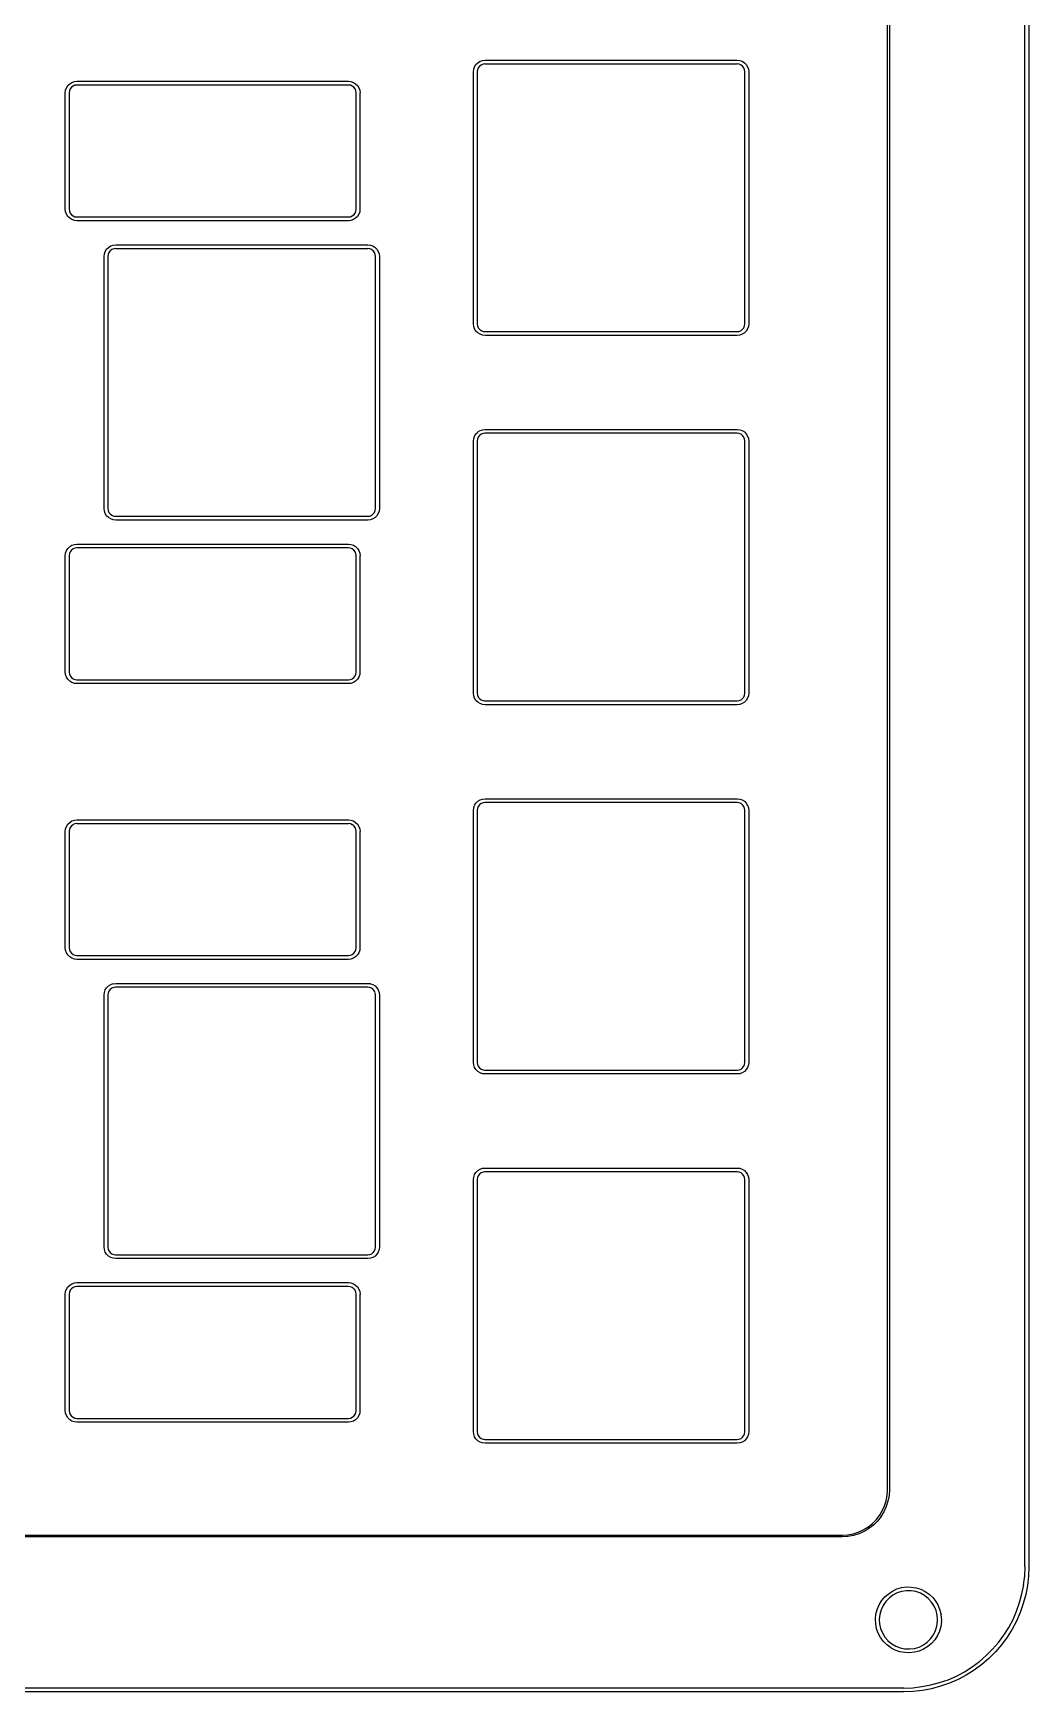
# Model space of a CAD drawing. Extents: x -1 to 168, y 75 to 298.
# Drawn here: x 116.5 to 167.8, y 74.6 to 160.2 of the extents above; entities that cross this region are included whole.
import ezdxf

# ---------------------------------------------------------------- set-up
doc = ezdxf.new("R2010")
doc.units = 0

msp = doc.modelspace()

# ---------------------------------------------------------------- linework, layer by layer
at = {"layer": 'BLACK'}
for p, q in [((167.65, 81.0627), (167.65, 207.269)), ((167.85, 207.269), (167.85, 81.0627)), ((160.556, 85.0314), (160.556, 203.3)), ((160.657, 203.3), (160.657, 85.0314)), ((139.204, 158.183), (139.218817, 158.315292)), ((139.218, 158.316), (139.262185, 158.443)), ((139.263, 158.443), (139.334967, 158.556771)), ((139.335, 158.556), (139.429985, 158.65125)), ((139.454, 158.384), (139.41299, 158.286104)), ((139.43, 158.652), (139.544035, 158.723437)), ((139.519, 158.469), (139.454971, 158.384333)), ((139.602, 158.533), (139.518921, 158.4695)), ((139.544, 158.723), (139.669942, 158.767979)), ((139.699, 158.572), (139.601104, 158.532313)), ((139.67, 158.768), (139.803879, 158.783875)), ((139.796, 158.586), (139.699956, 158.572771)), ((139.803, 158.583), (139.795063, 158.585646)), ((139.803, 158.784), (152.803, 158.784)), ((152.803, 158.583), (139.803, 158.583)), ((152.803, 158.784), (152.937144, 158.768125)), ((152.811, 158.586), (152.803063, 158.583354)), ((152.907, 158.572), (152.810956, 158.585229)), ((153.006, 158.533), (152.90784, 158.572687)), ((152.938, 158.768), (153.063942, 158.723021)), ((153.088, 158.469), (153.005185, 158.5325)), ((153.064, 158.723), (153.178035, 158.651563)), ((153.152, 158.384), (153.087971, 158.468667)), ((153.193, 158.287), (153.15199, 158.384896)), ((153.178, 158.652), (153.272985, 158.55675)), ((153.273, 158.556), (153.344967, 158.442229)), ((153.345, 158.443), (153.388921, 158.316)), ((153.388, 158.316), (153.403081, 158.183708)), ((118.213, 157.358), (118.284967, 157.471771)), ((118.285, 157.472), (118.379985, 157.564604)), ((118.38, 157.564), (118.494035, 157.638083)), ((118.552, 157.445), (118.468921, 157.3815)), ((118.494, 157.638), (118.619942, 157.680333)), ((118.65, 157.485), (118.552104, 157.445312)), ((118.62, 157.681), (118.753879, 157.696875)), ((118.746, 157.498), (118.649956, 157.484771)), ((118.754, 157.495), (118.746063, 157.497646)), ((118.754, 157.697), (132.754, 157.697)), ((132.754, 157.495), (118.754, 157.495)), ((132.754, 157.697), (132.887879, 157.681125)), ((132.762, 157.498), (132.754063, 157.495354)), ((132.858, 157.485), (132.761956, 157.498229)), ((132.956, 157.445), (132.858104, 157.484688)), ((132.888, 157.681), (133.013942, 157.638667)), ((133.039, 157.382), (132.955921, 157.4455)), ((133.013, 157.638), (133.127035, 157.563917)), ((133.128, 157.564), (133.222985, 157.471396)), ((133.223, 157.472), (133.294967, 157.358229)), ((139.204, 145.184), (139.204, 158.183)), ((139.413, 158.287), (139.401094, 158.19175)), ((139.402, 158.191), (139.404117, 158.183063)), ((139.404, 158.183), (139.404, 145.184)), ((153.206, 158.191), (153.193829, 158.28625)), ((153.204, 158.183), (153.206117, 158.190937)), ((153.204, 145.184), (153.204, 158.183)), ((153.404, 158.183), (153.404, 145.184)), ((118.154, 157.096), (118.168817, 157.230937)), ((118.154, 151.095), (118.154, 157.096)), ((118.169, 157.231), (118.213185, 157.358)), ((118.352, 157.104), (118.354117, 157.096063)), ((118.364, 157.202), (118.352094, 157.104104)), ((118.354, 157.096), (118.354, 151.095)), ((118.405, 157.297), (118.36399, 157.20175)), ((118.469, 157.382), (118.404971, 157.297333)), ((133.103, 157.297), (133.038971, 157.381667)), ((133.144, 157.202), (133.10299, 157.29725)), ((133.156, 157.104), (133.144094, 157.201896)), ((133.154, 157.096), (133.155852, 157.103937)), ((133.154, 151.095), (133.154, 157.096)), ((133.294, 157.358), (133.338185, 157.231)), ((133.339, 157.231), (133.353817, 157.096063)), ((133.353, 157.096), (133.353, 151.095)), ((118.169, 150.963), (118.154183, 151.095292)), ((118.213, 150.836), (118.168815, 150.963)), ((118.285, 150.722), (118.213033, 150.835771)), ((118.38, 150.627), (118.285015, 150.72225)), ((118.354, 151.095), (118.351883, 151.089708)), ((118.352, 151.09), (118.363906, 150.992104)), ((118.364, 150.992), (118.40501, 150.894104)), ((118.494, 150.555), (118.379965, 150.626437)), ((118.405, 150.894), (118.469029, 150.811979)), ((118.469, 150.812), (118.552079, 150.745854)), ((118.552, 150.746), (118.649896, 150.706313)), ((118.65, 150.706), (118.746044, 150.692771)), ((118.746, 150.693), (118.753937, 150.695646)), ((118.754, 150.696), (132.754, 150.696)), ((132.754, 150.696), (132.761937, 150.693354)), ((132.762, 150.693), (132.858044, 150.706229)), ((132.858, 150.706), (132.955896, 150.745687)), ((132.956, 150.746), (133.039079, 150.812146)), ((133.128, 150.627), (133.013965, 150.555563)), ((133.039, 150.812), (133.103029, 150.894021)), ((133.103, 150.894), (133.14401, 150.991896)), ((133.223, 150.722), (133.128015, 150.62675)), ((133.144, 150.992), (133.155906, 151.089896)), ((133.156, 151.09), (133.154148, 151.095292)), ((133.294, 150.836), (133.222033, 150.722229)), ((133.339, 150.963), (133.294815, 150.836)), ((133.353, 151.095), (133.338183, 150.962708)), ((118.62, 150.51), (118.494058, 150.554979)), ((118.754, 150.497), (118.620121, 150.510229)), ((132.754, 150.497), (118.754, 150.497)), ((132.888, 150.51), (132.754121, 150.496771)), ((133.013, 150.555), (132.887058, 150.510021)), ((120.169, 148.791), (120.213185, 148.918)), ((120.213, 148.918), (120.284967, 149.031771)), ((120.285, 149.031), (120.379985, 149.12625)), ((120.38, 149.127), (120.494035, 149.198437)), ((120.469, 148.944), (120.404971, 148.859333)), ((120.552, 149.008), (120.468921, 148.9445)), ((120.494, 149.198), (120.619942, 149.242979)), ((120.65, 149.047), (120.552104, 149.007312)), ((120.62, 149.243), (120.753879, 149.258875)), ((120.746, 149.061), (120.649956, 149.047771)), ((120.753, 149.058), (120.745063, 149.060646)), ((120.753, 149.259), (133.754, 149.259)), ((133.754, 149.058), (120.753, 149.058)), ((133.761, 149.061), (133.753063, 149.058354)), ((133.754, 149.259), (133.888144, 149.243125)), ((133.858, 149.047), (133.761956, 149.060229)), ((133.956, 149.008), (133.85784, 149.047688)), ((133.888, 149.243), (134.013942, 149.198021)), ((134.038, 148.944), (133.955185, 149.0075)), ((134.014, 149.198), (134.128035, 149.126563)), ((134.103, 148.859), (134.038971, 148.943667)), ((134.128, 149.127), (134.222985, 149.03175)), ((134.223, 149.031), (134.294967, 148.917229)), ((134.295, 148.918), (134.338921, 148.791)), ((120.154, 148.658), (120.168817, 148.790291)), ((120.154, 135.659), (120.154, 148.658)), ((120.352, 148.666), (120.354117, 148.658063)), ((120.364, 148.762), (120.352094, 148.66675)), ((120.354, 148.658), (120.354, 135.659)), ((120.405, 148.859), (120.36399, 148.761104)), ((134.144, 148.762), (134.10299, 148.859896)), ((134.156, 148.666), (134.143829, 148.76125)), ((134.154, 148.658), (134.156117, 148.665937)), ((134.154, 135.659), (134.154, 148.658)), ((134.339, 148.791), (134.354081, 148.658709)), ((134.354, 148.658), (134.354, 135.659)), ((139.218, 145.049), (139.203183, 145.183937)), ((139.263, 144.922), (139.218815, 145.049)), ((139.335, 144.809), (139.263033, 144.922771)), ((139.43, 144.713), (139.335015, 144.80825)), ((139.404, 145.184), (139.401883, 145.176063)), ((139.402, 145.176), (139.413906, 145.078104)), ((139.413, 145.079), (139.45401, 144.981104)), ((139.544, 144.642), (139.429965, 144.713437)), ((139.454, 144.981), (139.518029, 144.898979)), ((139.519, 144.899), (139.602079, 144.8355)), ((139.67, 144.6), (139.544058, 144.642333)), ((139.602, 144.835), (139.699896, 144.792667)), ((139.699, 144.793), (139.795044, 144.782417)), ((139.796, 144.782), (139.803, 144.782)), ((139.803, 144.782), (152.803, 144.782)), ((152.803, 144.782), (152.811, 144.782)), ((152.811, 144.782), (152.907044, 144.792583)), ((152.907, 144.793), (153.00516, 144.835333)), ((153.064, 144.642), (152.938058, 144.599667)), ((153.006, 144.835), (153.088815, 144.8985)), ((153.178, 144.713), (153.063965, 144.641563)), ((153.088, 144.899), (153.152029, 144.981021)), ((153.152, 144.981), (153.19301, 145.078896)), ((153.273, 144.809), (153.178015, 144.71375)), ((153.193, 145.079), (153.205171, 145.176896)), ((153.206, 145.176), (153.203883, 145.183937)), ((153.345, 144.922), (153.273033, 144.808229)), ((153.388, 145.049), (153.344079, 144.922)), ((153.404, 145.184), (153.388919, 145.049063)), ((139.803, 144.584), (139.669121, 144.599875)), ((152.803, 144.584), (139.803, 144.584)), ((152.938, 144.6), (152.803856, 144.584125)), ((139.263, 139.393), (139.334967, 139.506771)), ((139.335, 139.506), (139.429985, 139.60125)), ((139.43, 139.602), (139.544035, 139.673437)), ((139.602, 139.483), (139.518921, 139.4195)), ((139.544, 139.673), (139.669942, 139.717979)), ((139.699, 139.522), (139.601104, 139.482312)), ((139.67, 139.718), (139.803879, 139.733875)), ((139.796, 139.536), (139.699956, 139.522771)), ((139.803, 139.533), (139.795063, 139.535646)), ((139.803, 139.734), (152.803, 139.734)), ((152.803, 139.533), (139.803, 139.533)), ((152.803, 139.734), (152.937144, 139.718125)), ((152.811, 139.536), (152.803063, 139.533354)), ((152.907, 139.522), (152.810956, 139.535229)), ((153.006, 139.483), (152.90784, 139.522688)), ((152.938, 139.718), (153.063942, 139.673021)), ((153.088, 139.419), (153.005185, 139.4825)), ((153.064, 139.673), (153.178035, 139.601563)), ((153.178, 139.602), (153.272985, 139.50675)), ((153.273, 139.506), (153.344967, 139.392229)), ((139.204, 139.133), (139.218817, 139.265292)), ((139.204, 126.134), (139.204, 139.133)), ((139.218, 139.266), (139.262185, 139.393)), ((139.413, 139.237), (139.401094, 139.14175)), ((139.402, 139.141), (139.404117, 139.133063)), ((139.404, 139.133), (139.404, 126.134)), ((139.454, 139.334), (139.41299, 139.236104)), ((139.519, 139.419), (139.454971, 139.334333)), ((153.152, 139.334), (153.087971, 139.418667)), ((153.193, 139.237), (153.15199, 139.334896)), ((153.206, 139.141), (153.193829, 139.23625)), ((153.204, 139.133), (153.206117, 139.140937)), ((153.204, 126.134), (153.204, 139.133)), ((153.345, 139.393), (153.388921, 139.266)), ((153.388, 139.266), (153.403081, 139.133708)), ((153.404, 139.133), (153.404, 126.134)), ((120.169, 135.524), (120.154183, 135.658937)), ((120.213, 135.397), (120.168815, 135.524)), ((120.285, 135.284), (120.213033, 135.397771)), ((120.38, 135.188), (120.285015, 135.28325)), ((120.354, 135.659), (120.351883, 135.651063)), ((120.352, 135.651), (120.363906, 135.553104)), ((120.364, 135.554), (120.40501, 135.456104)), ((120.405, 135.456), (120.469029, 135.373979)), ((120.469, 135.374), (120.552079, 135.3105)), ((120.552, 135.31), (120.649896, 135.267667)), ((120.65, 135.268), (120.746044, 135.257417)), ((120.746, 135.257), (120.753, 135.257)), ((120.753, 135.257), (133.754, 135.257)), ((133.754, 135.257), (133.761, 135.257)), ((133.761, 135.257), (133.857044, 135.267583)), ((133.858, 135.268), (133.95616, 135.310333)), ((133.956, 135.31), (134.038815, 135.3735)), ((134.038, 135.374), (134.102029, 135.456021)), ((134.103, 135.456), (134.14401, 135.553896)), ((134.223, 135.284), (134.128015, 135.18875)), ((134.144, 135.554), (134.156171, 135.651896)), ((134.156, 135.651), (134.153883, 135.658937)), ((134.295, 135.397), (134.223033, 135.283229)), ((134.339, 135.524), (134.295079, 135.397)), ((134.354, 135.659), (134.338919, 135.524063)), ((120.494, 135.117), (120.379965, 135.188437)), ((120.62, 135.075), (120.494058, 135.117333)), ((120.753, 135.059), (120.619121, 135.074875)), ((133.754, 135.059), (120.753, 135.059)), ((133.888, 135.075), (133.753856, 135.059125)), ((134.014, 135.117), (133.888058, 135.074667)), ((134.128, 135.188), (134.013965, 135.116563)), ((118.169, 133.355), (118.213185, 133.482)), ((118.213, 133.482), (118.284967, 133.595771)), ((118.285, 133.596), (118.379985, 133.688604)), ((118.38, 133.688), (118.494035, 133.762083)), ((118.469, 133.506), (118.404971, 133.421333)), ((118.552, 133.569), (118.468921, 133.5055)), ((118.494, 133.762), (118.619942, 133.804333)), ((118.65, 133.609), (118.552104, 133.569313)), ((118.62, 133.805), (118.753879, 133.820875)), ((118.746, 133.622), (118.649956, 133.608771)), ((118.754, 133.619), (118.746063, 133.621646)), ((118.754, 133.821), (132.754, 133.821)), ((132.754, 133.619), (118.754, 133.619)), ((132.754, 133.821), (132.887879, 133.805125)), ((132.762, 133.622), (132.754063, 133.619354)), ((132.858, 133.609), (132.761956, 133.622229)), ((132.956, 133.569), (132.858104, 133.608687)), ((132.888, 133.805), (133.013942, 133.762667)), ((133.039, 133.506), (132.955921, 133.5695)), ((133.013, 133.762), (133.127035, 133.687917)), ((133.103, 133.421), (133.038971, 133.505667)), ((133.128, 133.688), (133.222985, 133.595396)), ((133.223, 133.596), (133.294967, 133.482229)), ((133.294, 133.482), (133.338185, 133.355)), ((118.154, 133.22), (118.168817, 133.354937)), ((118.154, 127.219), (118.154, 133.22)), ((118.352, 133.228), (118.354117, 133.220063)), ((118.364, 133.326), (118.352094, 133.228104)), ((118.354, 133.22), (118.354, 127.219)), ((118.405, 133.421), (118.36399, 133.32575)), ((133.144, 133.326), (133.10299, 133.42125)), ((133.156, 133.228), (133.144094, 133.325896)), ((133.154, 133.22), (133.155852, 133.227937)), ((133.154, 127.219), (133.154, 133.22)), ((133.339, 133.355), (133.353817, 133.220063)), ((133.353, 133.22), (133.353, 127.219)), ((118.169, 127.087), (118.154183, 127.219292)), ((118.213, 126.96), (118.168815, 127.087)), ((118.285, 126.846), (118.213033, 126.959771)), ((118.38, 126.751), (118.285015, 126.84625)), ((118.354, 127.219), (118.351883, 127.211063)), ((118.352, 127.211), (118.363906, 127.11575)), ((118.364, 127.116), (118.40501, 127.018104)), ((118.494, 126.679), (118.379965, 126.750437)), ((118.405, 127.018), (118.469029, 126.935979)), ((118.469, 126.936), (118.552079, 126.8725)), ((118.62, 126.634), (118.494058, 126.678979)), ((118.552, 126.873), (118.649896, 126.830667)), ((118.754, 126.621), (118.620121, 126.634229)), ((118.65, 126.83), (118.746044, 126.819417)), ((118.746, 126.82), (118.754, 126.82)), ((118.754, 126.82), (132.754, 126.82)), ((132.754, 126.82), (132.762, 126.82)), ((132.888, 126.634), (132.754121, 126.620771)), ((132.762, 126.82), (132.858044, 126.830583)), ((132.858, 126.83), (132.955896, 126.872333)), ((133.013, 126.679), (132.887058, 126.634021)), ((132.956, 126.873), (133.039079, 126.9365)), ((133.128, 126.751), (133.013965, 126.679563)), ((133.039, 126.936), (133.103029, 127.018021)), ((133.103, 127.018), (133.14401, 127.115896)), ((133.223, 126.846), (133.128015, 126.75075)), ((133.144, 127.116), (133.155906, 127.21125)), ((133.156, 127.211), (133.154148, 127.218937)), ((133.294, 126.96), (133.222033, 126.846229)), ((133.339, 127.087), (133.294815, 126.96)), ((133.353, 127.219), (133.338183, 127.086708)), ((132.754, 126.621), (118.754, 126.621)), ((139.218, 125.999), (139.203183, 126.133937)), ((139.263, 125.872), (139.218815, 125.999)), ((139.335, 125.759), (139.263033, 125.872771)), ((139.404, 126.134), (139.401883, 126.126063)), ((139.402, 126.126), (139.413906, 126.028104)), ((139.413, 126.029), (139.45401, 125.931104)), ((139.454, 125.931), (139.518029, 125.848979)), ((139.519, 125.849), (139.602079, 125.7855)), ((139.602, 125.785), (139.699896, 125.742667)), ((152.907, 125.743), (153.00516, 125.785333)), ((153.006, 125.785), (153.088815, 125.8485)), ((153.088, 125.849), (153.152029, 125.931021)), ((153.152, 125.931), (153.19301, 126.028896)), ((153.193, 126.029), (153.205171, 126.126896)), ((153.206, 126.126), (153.203883, 126.133937)), ((153.345, 125.872), (153.273033, 125.758229)), ((153.388, 125.999), (153.344079, 125.872)), ((153.404, 126.134), (153.388919, 125.999063)), ((139.43, 125.663), (139.335015, 125.75825)), ((139.544, 125.592), (139.429965, 125.663437)), ((139.67, 125.55), (139.544058, 125.592333)), ((139.803, 125.534), (139.669121, 125.549875)), ((139.699, 125.743), (139.795044, 125.732417)), ((139.796, 125.732), (139.803, 125.732)), ((139.803, 125.732), (152.803, 125.732)), ((152.803, 125.534), (139.803, 125.534)), ((152.803, 125.732), (152.811, 125.732)), ((152.938, 125.55), (152.803856, 125.534125)), ((152.811, 125.732), (152.907044, 125.742583)), ((153.064, 125.592), (152.938058, 125.549667)), ((153.178, 125.663), (153.063965, 125.591563)), ((153.273, 125.759), (153.178015, 125.66375)), ((139.544, 120.626), (139.669942, 120.668333)), ((139.67, 120.668), (139.803879, 120.683875)), ((139.803, 120.684), (152.803, 120.684)), ((152.803, 120.684), (152.937144, 120.668125)), ((152.938, 120.668), (153.063942, 120.625667)), ((139.204, 120.083), (139.218817, 120.217937)), ((139.204, 107.084), (139.204, 120.083)), ((139.218, 120.218), (139.262185, 120.342354)), ((139.263, 120.343), (139.334967, 120.456771)), ((139.335, 120.456), (139.429985, 120.55125)), ((139.413, 120.187), (139.401094, 120.09175)), ((139.402, 120.091), (139.404117, 120.083063)), ((139.404, 120.083), (139.404, 107.084)), ((139.454, 120.284), (139.41299, 120.186104)), ((139.43, 120.552), (139.544035, 120.626083)), ((139.519, 120.369), (139.454971, 120.284333)), ((139.602, 120.433), (139.518921, 120.3695)), ((139.699, 120.472), (139.601104, 120.432313)), ((139.796, 120.486), (139.699956, 120.472771)), ((139.803, 120.483), (139.795063, 120.485646)), ((152.803, 120.483), (139.803, 120.483)), ((152.811, 120.486), (152.803063, 120.483354)), ((152.907, 120.472), (152.810956, 120.485229)), ((153.006, 120.433), (152.90784, 120.472687)), ((153.088, 120.369), (153.005185, 120.4325)), ((153.064, 120.626), (153.178035, 120.551917)), ((153.152, 120.284), (153.087971, 120.368667)), ((153.193, 120.187), (153.15199, 120.284896)), ((153.178, 120.552), (153.272985, 120.45675)), ((153.206, 120.091), (153.193829, 120.18625)), ((153.204, 120.083), (153.206117, 120.090937)), ((153.204, 107.084), (153.204, 120.083)), ((153.273, 120.456), (153.344967, 120.342229)), ((153.345, 120.343), (153.388921, 120.218646)), ((153.388, 120.218), (153.403081, 120.083063)), ((153.404, 120.083), (153.404, 107.084)), ((118.154, 118.996), (118.168817, 119.130937)), ((118.154, 112.995), (118.154, 118.996)), ((118.169, 119.131), (118.213185, 119.255354)), ((118.213, 119.255), (118.284967, 119.371417)), ((118.285, 119.372), (118.379985, 119.464604)), ((118.352, 119.004), (118.354117, 118.996063)), ((118.364, 119.102), (118.352094, 119.004104)), ((118.354, 118.996), (118.354, 112.995)), ((118.405, 119.2), (118.36399, 119.102104)), ((118.38, 119.464), (118.494035, 119.538083)), ((118.469, 119.282), (118.404971, 119.199979)), ((118.552, 119.345), (118.468921, 119.2815)), ((118.494, 119.538), (118.619942, 119.580333)), ((118.65, 119.388), (118.552104, 119.345667)), ((118.62, 119.581), (118.753879, 119.596875)), ((118.746, 119.398), (118.649956, 119.387417)), ((118.754, 119.395), (118.746063, 119.397646)), ((118.754, 119.597), (132.754, 119.597)), ((132.754, 119.395), (118.754, 119.395)), ((132.754, 119.597), (132.887879, 119.581125)), ((132.762, 119.398), (132.754063, 119.395354)), ((132.858, 119.388), (132.761956, 119.398583)), ((132.956, 119.345), (132.858104, 119.387333)), ((132.888, 119.581), (133.013942, 119.538667)), ((133.039, 119.282), (132.955921, 119.3455)), ((133.013, 119.538), (133.127035, 119.463917)), ((133.103, 119.2), (133.038971, 119.282021)), ((133.144, 119.102), (133.10299, 119.199896)), ((133.128, 119.464), (133.222985, 119.371396)), ((133.156, 119.004), (133.144094, 119.101896)), ((133.154, 118.996), (133.155852, 119.003937)), ((133.154, 112.995), (133.154, 118.996)), ((133.223, 119.372), (133.294967, 119.255583)), ((133.294, 119.255), (133.338185, 119.130646)), ((133.339, 119.131), (133.353817, 118.996063)), ((133.353, 118.996), (133.353, 112.995)), ((118.169, 112.863), (118.154183, 112.995292)), ((118.354, 112.995), (118.351883, 112.987063)), ((118.352, 112.987), (118.363906, 112.89175)), ((133.144, 112.892), (133.155906, 112.98725)), ((133.156, 112.987), (133.154148, 112.994937)), ((133.353, 112.995), (133.338183, 112.862708)), ((118.213, 112.736), (118.168815, 112.863)), ((118.285, 112.622), (118.213033, 112.735771)), ((118.38, 112.527), (118.285015, 112.62225)), ((118.364, 112.892), (118.40501, 112.794104)), ((118.494, 112.455), (118.379965, 112.526437)), ((118.405, 112.794), (118.469029, 112.711979)), ((118.469, 112.712), (118.552079, 112.6485)), ((118.62, 112.41), (118.494058, 112.454979)), ((118.552, 112.649), (118.649896, 112.606667)), ((118.754, 112.397), (118.620121, 112.410229)), ((118.65, 112.606), (118.746044, 112.595417)), ((118.746, 112.596), (118.754, 112.596)), ((118.754, 112.596), (132.754, 112.596)), ((132.754, 112.397), (118.754, 112.397)), ((132.754, 112.596), (132.762, 112.596)), ((132.888, 112.41), (132.754121, 112.396771)), ((132.762, 112.596), (132.858044, 112.606583)), ((132.858, 112.606), (132.955896, 112.648333)), ((133.013, 112.455), (132.887058, 112.410021)), ((132.956, 112.649), (133.039079, 112.7125)), ((133.128, 112.527), (133.013965, 112.455563)), ((133.039, 112.712), (133.103029, 112.794021)), ((133.103, 112.794), (133.14401, 112.891896)), ((133.223, 112.622), (133.128015, 112.52675)), ((133.294, 112.736), (133.222033, 112.622229)), ((133.339, 112.863), (133.294815, 112.736)), ((120.154, 110.558), (120.168817, 110.692937)), ((120.154, 97.5594), (120.154, 110.558)), ((120.169, 110.693), (120.213185, 110.817354)), ((120.213, 110.818), (120.284967, 110.931771)), ((120.285, 110.931), (120.379985, 111.02625)), ((120.352, 110.566), (120.354117, 110.558063)), ((120.364, 110.662), (120.352094, 110.56675)), ((120.354, 110.558), (120.354, 97.5594)), ((120.405, 110.759), (120.36399, 110.661104)), ((120.38, 111.027), (120.494035, 111.101083)), ((120.469, 110.844), (120.404971, 110.759333)), ((120.552, 110.908), (120.468921, 110.8445)), ((120.494, 111.101), (120.619942, 111.143333)), ((120.65, 110.947), (120.552104, 110.907313)), ((120.62, 111.143), (120.753879, 111.158875)), ((120.746, 110.961), (120.649956, 110.947771)), ((120.753, 110.958), (120.745063, 110.960646)), ((120.753, 111.159), (133.754, 111.159)), ((133.754, 110.958), (120.753, 110.958)), ((133.761, 110.961), (133.753063, 110.958354)), ((133.754, 111.159), (133.888144, 111.143125)), ((133.858, 110.947), (133.761956, 110.960229)), ((133.956, 110.908), (133.85784, 110.947688)), ((133.888, 111.143), (134.013942, 111.100667)), ((134.038, 110.844), (133.955185, 110.9075)), ((134.014, 111.101), (134.128035, 111.026917)), ((134.103, 110.759), (134.038971, 110.843667)), ((134.144, 110.662), (134.10299, 110.759896)), ((134.128, 111.027), (134.222985, 110.93175)), ((134.156, 110.566), (134.143829, 110.66125)), ((134.154, 110.558), (134.156117, 110.565937)), ((134.154, 97.5594), (134.154, 110.558)), ((134.223, 110.931), (134.294967, 110.817229)), ((134.295, 110.818), (134.338921, 110.693646)), ((134.339, 110.693), (134.354081, 110.558063)), ((134.354, 110.558), (134.354, 97.5594)), ((139.218, 106.949), (139.203183, 107.083937)), ((139.404, 107.084), (139.401883, 107.076063)), ((139.402, 107.076), (139.413906, 106.978104)), ((139.413, 106.979), (139.45401, 106.881104)), ((153.152, 106.881), (153.19301, 106.978896)), ((153.193, 106.979), (153.205171, 107.076896)), ((153.206, 107.076), (153.203883, 107.083937)), ((153.404, 107.084), (153.388919, 106.949063)), ((139.263, 106.822), (139.218815, 106.949)), ((139.335, 106.709), (139.263033, 106.822771)), ((139.43, 106.613), (139.335015, 106.70825)), ((139.544, 106.542), (139.429965, 106.613437)), ((139.454, 106.881), (139.518029, 106.798979)), ((139.519, 106.799), (139.602079, 106.7355)), ((139.67, 106.5), (139.544058, 106.542333)), ((139.602, 106.735), (139.699896, 106.692667)), ((139.803, 106.484), (139.669121, 106.499875)), ((139.699, 106.693), (139.795044, 106.682417)), ((139.796, 106.682), (139.803, 106.682)), ((139.803, 106.682), (152.803, 106.682)), ((152.803, 106.484), (139.803, 106.484)), ((152.803, 106.682), (152.811, 106.682)), ((152.938, 106.5), (152.803856, 106.484125)), ((152.811, 106.682), (152.907044, 106.692583)), ((152.907, 106.693), (153.00516, 106.735333)), ((153.064, 106.542), (152.938058, 106.499667)), ((153.006, 106.735), (153.088815, 106.7985)), ((153.178, 106.613), (153.063965, 106.541563)), ((153.088, 106.799), (153.152029, 106.881021)), ((153.273, 106.709), (153.178015, 106.61375)), ((153.345, 106.822), (153.273033, 106.708229)), ((153.388, 106.949), (153.344079, 106.822)), ((139.204, 101.033), (139.218817, 101.167937)), ((139.204, 88.0344), (139.204, 101.033)), ((139.218, 101.168), (139.262185, 101.292354)), ((139.263, 101.293), (139.334967, 101.406771)), ((139.335, 101.406), (139.429985, 101.50125)), ((139.413, 101.137), (139.401094, 101.04175)), ((139.402, 101.041), (139.404117, 101.033063)), ((139.404, 101.033), (139.404, 88.0344)), ((139.454, 101.234), (139.41299, 101.136104)), ((139.43, 101.502), (139.544035, 101.576083)), ((139.519, 101.319), (139.454971, 101.234333)), ((139.602, 101.383), (139.518921, 101.3195)), ((139.544, 101.576), (139.669942, 101.618333)), ((139.699, 101.422), (139.601104, 101.382312)), ((139.67, 101.618), (139.803879, 101.633875)), ((139.796, 101.436), (139.699956, 101.422771)), ((139.803, 101.433), (139.795063, 101.435646)), ((139.803, 101.634), (152.803, 101.634)), ((152.803, 101.433), (139.803, 101.433)), ((152.803, 101.634), (152.937144, 101.618125)), ((152.811, 101.436), (152.803063, 101.433354)), ((152.907, 101.422), (152.810956, 101.435229)), ((153.006, 101.383), (152.90784, 101.422687)), ((152.938, 101.618), (153.063942, 101.575667)), ((153.088, 101.319), (153.005185, 101.3825)), ((153.064, 101.576), (153.178035, 101.501917)), ((153.152, 101.234), (153.087971, 101.318667)), ((153.193, 101.137), (153.15199, 101.234896)), ((153.178, 101.502), (153.272985, 101.40675)), ((153.206, 101.041), (153.193829, 101.13625)), ((153.204, 101.033), (153.206117, 101.040937)), ((153.204, 88.0344), (153.204, 101.033)), ((153.273, 101.406), (153.344967, 101.292229)), ((153.345, 101.293), (153.388921, 101.168646)), ((153.388, 101.168), (153.403081, 101.033063)), ((153.404, 101.033), (153.404, 88.0344)), ((120.169, 97.4245), (120.154183, 97.559437)), ((120.354, 97.5594), (120.351883, 97.551463)), ((120.352, 97.5515), (120.363906, 97.453604)), ((134.144, 97.4536), (134.156171, 97.551496)), ((134.156, 97.5515), (134.153883, 97.559437)), ((134.354, 97.5594), (134.338919, 97.424463)), ((120.213, 97.2975), (120.168815, 97.4245)), ((120.285, 97.1837), (120.213033, 97.297471)), ((120.38, 97.0885), (120.285015, 97.18375)), ((120.364, 97.4536), (120.40501, 97.355704)), ((120.494, 97.017), (120.379965, 97.088437)), ((120.405, 97.3557), (120.469029, 97.273679)), ((120.469, 97.2737), (120.552079, 97.2102)), ((120.62, 96.9747), (120.494058, 97.017033)), ((120.552, 97.2102), (120.649896, 97.167867)), ((120.753, 96.9588), (120.619121, 96.974675)), ((120.65, 97.1678), (120.746044, 97.157217)), ((120.746, 97.1573), (120.753, 97.1573)), ((120.753, 97.1573), (133.754, 97.1573)), ((133.754, 96.9588), (120.753, 96.9588)), ((133.888, 96.9747), (133.753856, 96.958825)), ((133.754, 97.1573), (133.761, 97.1573)), ((133.761, 97.1573), (133.857044, 97.167883)), ((133.858, 97.1678), (133.95616, 97.210133)), ((134.014, 97.017), (133.888058, 96.974667)), ((133.956, 97.2102), (134.038815, 97.2737)), ((134.128, 97.0885), (134.013965, 97.017063)), ((134.038, 97.2737), (134.102029, 97.355721)), ((134.103, 97.3557), (134.14401, 97.453596)), ((134.223, 97.1837), (134.128015, 97.08845)), ((134.295, 97.2975), (134.223033, 97.183729)), ((134.339, 97.4245), (134.295079, 97.2975)), ((118.154, 95.12), (118.168817, 95.254937)), ((118.154, 89.1192), (118.154, 95.12)), ((118.169, 95.2549), (118.213185, 95.379254)), ((118.213, 95.3793), (118.284967, 95.495717)), ((118.285, 95.4957), (118.379985, 95.588304)), ((118.352, 95.1279), (118.354117, 95.119963)), ((118.364, 95.2258), (118.352094, 95.127904)), ((118.354, 95.12), (118.354, 89.1192)), ((118.405, 95.3237), (118.36399, 95.225804)), ((118.38, 95.5883), (118.494035, 95.662383)), ((118.469, 95.4057), (118.404971, 95.323679)), ((118.552, 95.4692), (118.468921, 95.4057)), ((118.494, 95.6624), (118.619942, 95.704733)), ((118.65, 95.5116), (118.552104, 95.469267)), ((118.62, 95.7047), (118.753879, 95.720575)), ((118.746, 95.5221), (118.649956, 95.511517)), ((118.754, 95.5195), (118.746063, 95.522146)), ((118.754, 95.7206), (132.754, 95.7206)), ((132.754, 95.5195), (118.754, 95.5195)), ((132.754, 95.7206), (132.887879, 95.704725)), ((132.762, 95.5221), (132.754063, 95.519454)), ((132.858, 95.5116), (132.761956, 95.522183)), ((132.956, 95.4692), (132.858104, 95.511533)), ((132.888, 95.7047), (133.013942, 95.662367)), ((133.039, 95.4057), (132.955921, 95.4692)), ((133.013, 95.6624), (133.127035, 95.588317)), ((133.103, 95.3237), (133.038971, 95.405721)), ((133.144, 95.2258), (133.10299, 95.323696)), ((133.128, 95.5883), (133.222985, 95.495696)), ((133.156, 95.1279), (133.144094, 95.225796)), ((133.154, 95.12), (133.155852, 95.127937)), ((133.154, 89.1192), (133.154, 95.12)), ((133.223, 95.4957), (133.294967, 95.379283)), ((133.294, 95.3793), (133.338185, 95.254946)), ((133.339, 95.2549), (133.353817, 95.119963)), ((133.353, 95.12), (133.353, 89.1192)), ((118.169, 88.9869), (118.154183, 89.119192)), ((118.213, 88.8599), (118.168815, 88.9869)), ((118.354, 89.1192), (118.351883, 89.111263)), ((118.352, 89.1113), (118.363906, 89.01605)), ((118.364, 89.016), (118.40501, 88.918104)), ((133.103, 88.9182), (133.14401, 89.016096)), ((133.144, 89.016), (133.155906, 89.11125)), ((133.156, 89.1113), (133.154148, 89.119237)), ((133.339, 88.9869), (133.294815, 88.8599)), ((133.353, 89.1192), (133.338183, 88.986908)), ((118.285, 88.7462), (118.213033, 88.859971)), ((118.38, 88.6509), (118.285015, 88.74615)), ((118.494, 88.5795), (118.379965, 88.650937)), ((118.405, 88.9182), (118.469029, 88.836179)), ((118.469, 88.8361), (118.552079, 88.7726)), ((118.62, 88.5345), (118.494058, 88.579479)), ((118.552, 88.7726), (118.649896, 88.730267)), ((118.754, 88.5213), (118.620121, 88.534529)), ((118.65, 88.7303), (118.746044, 88.719717)), ((118.746, 88.7197), (118.754, 88.7197)), ((118.754, 88.7197), (132.754, 88.7197)), ((132.754, 88.5213), (118.754, 88.5213)), ((132.754, 88.7197), (132.762, 88.7197)), ((132.888, 88.5345), (132.754121, 88.521271)), ((132.762, 88.7197), (132.858044, 88.730283)), ((132.858, 88.7303), (132.955896, 88.772633)), ((133.013, 88.5795), (132.887058, 88.534521)), ((132.956, 88.7726), (133.039079, 88.8361)), ((133.128, 88.6509), (133.013965, 88.579463)), ((133.039, 88.8361), (133.103029, 88.918121)), ((133.223, 88.7462), (133.128015, 88.65095)), ((133.294, 88.8599), (133.222033, 88.746129)), ((139.218, 87.8995), (139.203183, 88.034437)), ((139.263, 87.7725), (139.218815, 87.8995)), ((139.335, 87.6587), (139.263033, 87.772471)), ((139.43, 87.5635), (139.335015, 87.65875)), ((139.404, 88.0344), (139.401883, 88.026463)), ((139.402, 88.0265), (139.413906, 87.928604)), ((139.413, 87.9286), (139.45401, 87.830704)), ((139.544, 87.492), (139.429965, 87.563437)), ((139.454, 87.8307), (139.518029, 87.748679)), ((139.519, 87.7487), (139.602079, 87.6852)), ((139.67, 87.4497), (139.544058, 87.492033)), ((139.602, 87.6852), (139.699896, 87.642867)), ((139.803, 87.4338), (139.669121, 87.449675)), ((139.699, 87.6429), (139.795044, 87.632317)), ((139.796, 87.6323), (139.803, 87.6323)), ((139.803, 87.6323), (152.803, 87.6323)), ((152.803, 87.4338), (139.803, 87.4338)), ((152.803, 87.6323), (152.811, 87.6323)), ((152.938, 87.4497), (152.803856, 87.433825)), ((152.811, 87.6323), (152.907044, 87.642883)), ((152.907, 87.6429), (153.00516, 87.685233)), ((153.064, 87.492), (152.938058, 87.449667)), ((153.006, 87.6852), (153.088815, 87.7487)), ((153.178, 87.5635), (153.063965, 87.492063)), ((153.088, 87.7487), (153.152029, 87.830721)), ((153.152, 87.8307), (153.19301, 87.928596)), ((153.273, 87.6587), (153.178015, 87.56345)), ((153.193, 87.9286), (153.205171, 88.026496)), ((153.206, 88.0265), (153.203883, 88.034437)), ((153.345, 87.7725), (153.273033, 87.658729)), ((153.388, 87.8995), (153.344079, 87.7725)), ((153.404, 88.0344), (153.388919, 87.899463)), ((160.493, 84.4732), (160.544064, 84.748366)), ((160.544, 84.7483), (160.559875, 85.023466)), ((160.559, 85.0235), (160.555031, 85.031437)), ((160.639, 84.7377), (160.586083, 84.449305)), ((160.657, 85.0314), (160.639008, 84.737713)), ((160.146, 83.7032), (160.29205, 83.946616)), ((160.377, 83.9017), (160.225129, 83.650346)), ((160.293, 83.9466), (160.409152, 84.203246)), ((160.499, 84.1689), (160.377821, 83.901671)), ((160.409, 84.2033), (160.492873, 84.473175)), ((160.586, 84.4493), (160.498952, 84.168842)), ((159.311, 82.9624), (159.551771, 83.110566)), ((159.606, 83.0312), (159.354911, 82.877742)), ((159.551, 83.1106), (159.77325, 83.282579)), ((159.837, 83.2111), (159.606019, 83.031184)), ((159.774, 83.2825), (159.972966, 83.483583)), ((160.045, 83.4201), (159.837038, 83.211079)), ((159.973, 83.4836), (160.146831, 83.703204)), ((160.226, 83.6503), (160.045025, 83.420113)), ((58.2127, 82.7005), (158.225, 82.7005)), ((158.225, 82.5999), (58.2127, 82.5999)), ((158.517, 82.6184), (158.224107, 82.599879)), ((158.225, 82.7005), (158.233996, 82.697854)), ((158.225, 82.5999), (158.225, 82.5999)), ((158.234, 82.6978), (158.50705, 82.713675)), ((158.507, 82.7137), (158.784018, 82.763971)), ((158.807, 82.6713), (158.517811, 82.618383)), ((158.784, 82.764), (159.053081, 82.848667)), ((159.087, 82.7587), (158.807071, 82.671388)), ((159.053, 82.8486), (159.310968, 82.962371)), ((159.355, 82.8777), (159.086977, 82.758638)), ((167.584, 80.1314), (167.636123, 80.59442)), ((167.637, 80.5944), (167.653933, 81.049483)), ((167.653, 81.0495), (167.649031, 81.062729)), ((167.832, 80.5811), (167.778025, 80.102205)), ((167.85, 81.0627), (167.832008, 80.581159)), ((160.417, 79.5044), (160.604854, 79.673733)), ((160.604, 79.6738), (160.815137, 79.811383)), ((160.838, 79.597), (160.640886, 79.448834)), ((160.816, 79.8113), (161.044864, 79.917133)), ((161.057, 79.7108), (160.837925, 79.597029)), ((161.044, 79.9172), (161.286093, 79.985992)), ((161.29, 79.7902), (161.056109, 79.710825)), ((161.287, 79.986), (161.535973, 80.020396)), ((161.534, 79.8272), (161.290054, 79.790158)), ((161.782, 79.8219), (161.534879, 79.827192)), ((161.535, 80.0204), (161.786883, 80.017754)), ((162.023, 79.7796), (161.781171, 79.821933)), ((161.787, 80.0177), (162.035973, 79.978013)), ((162.256, 79.6976), (162.022902, 79.779621)), ((162.036, 79.978), (162.276241, 79.901271)), ((162.472, 79.5785), (162.2561, 79.697562)), ((162.277, 79.9013), (162.502954, 79.790175)), ((162.667, 79.4251), (162.472796, 79.578558)), ((162.503, 79.7902), (162.709904, 79.644679)), ((162.709, 79.6447), (162.892091, 79.472721)), ((167.376, 79.2185), (167.497179, 79.670937)), ((167.498, 79.671), (167.584783, 80.131374)), ((167.689, 79.6286), (167.563852, 79.160288)), ((167.778, 80.1022), (167.6891, 79.628596)), ((159.965, 78.6207), (160.026912, 78.864116)), ((160.027, 78.8641), (160.124102, 79.096933)), ((160.124, 79.097), (160.254969, 79.311312)), ((160.227, 78.843), (160.161913, 78.607521)), ((160.331, 79.0679), (160.227019, 78.843004)), ((160.255, 79.3113), (160.416131, 79.504446)), ((160.469, 79.2716), (160.330094, 79.067871)), ((160.64, 79.4489), (160.469079, 79.271629)), ((162.832, 79.2425), (162.666106, 79.425062)), ((162.966, 79.0361), (162.832915, 79.242475)), ((162.893, 79.4727), (163.048839, 79.274263)), ((163.065, 78.8112), (162.966046, 79.036096)), ((163.048, 79.2742), (163.173148, 79.057242)), ((163.125, 78.5705), (163.06494, 78.811271)), ((163.174, 79.0573), (163.266075, 78.821821)), ((163.266, 78.8218), (163.320769, 78.575738)), ((167.035, 78.3507), (167.221796, 78.776679)), ((167.221, 78.7767), (167.376046, 79.218554)), ((167.564, 79.1603), (167.403927, 78.705217)), ((159.952, 78.118), (159.940094, 78.361416)), ((159.941, 78.3694), (159.965871, 78.620754)), ((159.941, 78.3614), (159.941, 78.3694)), ((160.001, 77.8693), (159.952052, 78.118008)), ((160.086, 77.6338), (160.001069, 77.869279)), ((160.135, 78.3614), (160.150081, 78.115338)), ((160.162, 78.6075), (160.135013, 78.361438)), ((160.15, 78.1154), (160.203975, 77.874629)), ((160.204, 77.8746), (160.296869, 77.647059)), ((163.039, 77.7688), (163.110967, 78.006925)), ((163.111, 78.0069), (163.143014, 78.250316)), ((163.144, 78.3244), (163.124156, 78.570462)), ((163.143, 78.2503), (163.144852, 78.324383)), ((163.306, 77.9857), (163.236944, 77.742284)), ((163.338, 78.2371), (163.305985, 77.985746)), ((163.32, 78.5757), (163.33905, 78.324346)), ((163.339, 78.3244), (163.337148, 78.237088)), ((166.568, 77.5384), (166.816973, 77.935274)), ((166.817, 77.9353), (167.035016, 78.350695)), ((167.211, 78.2634), (166.98584, 77.837421)), ((167.403, 78.7052), (167.210119, 78.263346)), ((160.205, 77.4116), (160.085938, 77.63385)), ((160.357, 77.2079), (160.205923, 77.411629)), ((160.296, 77.6471), (160.424058, 77.435434)), ((160.535, 77.0332), (160.356142, 77.207825)), ((160.425, 77.4354), (160.586925, 77.250192)), ((160.739, 76.8824), (160.5358, 77.033212)), ((160.586, 77.2502), (160.775971, 77.09145)), ((160.776, 77.0914), (160.988989, 76.967046)), ((162.188, 76.9221), (162.409985, 77.033225)), ((162.41, 77.0332), (162.611083, 77.176075)), ((162.612, 77.1761), (162.785831, 77.348079)), ((162.831, 77.1126), (162.638119, 76.948559)), ((162.785, 77.3481), (162.929198, 77.549183)), ((162.998, 77.3005), (162.831842, 77.112646)), ((162.93, 77.5492), (163.039008, 77.768804)), ((163.134, 77.5121), (162.998004, 77.300434)), ((163.237, 77.7423), (163.134077, 77.512113)), ((165.984, 76.8082), (166.289064, 77.162741)), ((166.442, 77.041), (166.127146, 76.675875)), ((166.29, 77.1627), (166.568077, 77.538408)), ((166.728, 77.43), (166.441986, 77.041063)), ((166.985, 77.8374), (166.72809, 77.429942)), ((160.961, 76.766), (160.738221, 76.882417)), ((161.199, 76.6813), (160.960875, 76.765967)), ((160.989, 76.9671), (161.219187, 76.879788)), ((161.447, 76.6337), (161.199086, 76.681325)), ((161.22, 76.8798), (161.461829, 76.829529)), ((161.698, 76.6258), (161.446911, 76.633737)), ((161.461, 76.8295), (161.707062, 76.821563)), ((161.95, 76.6522), (161.698911, 76.625742)), ((161.707, 76.8216), (161.952004, 76.850704)), ((162.192, 76.7157), (161.949113, 76.6522)), ((161.952, 76.8507), (162.188008, 76.922137)), ((162.424, 76.8163), (162.191961, 76.715758)), ((162.639, 76.9486), (162.424952, 76.816308)), ((164.922, 75.8954), (165.299031, 76.173212)), ((165.299, 76.1732), (165.653012, 76.47747)), ((165.787, 76.3346), (165.421875, 76.019746)), ((165.653, 76.4775), (165.983993, 76.808229)), ((166.128, 76.6759), (165.786953, 76.334588)), ((163.684, 75.2392), (164.113154, 75.427054)), ((164.114, 75.4271), (164.527014, 75.646704)), ((164.625, 75.4773), (164.199021, 75.252404)), ((164.527, 75.6467), (164.922816, 75.895408)), ((165.034, 75.734), (164.624955, 75.477354)), ((165.421, 76.0197), (165.033121, 75.73395)), ((55.0377, 74.8132), (161.4, 74.8132)), ((161.4, 74.6121), (55.0377, 74.6121)), ((161.882, 74.6307), (161.39993, 74.612179)), ((161.4, 74.8132), (161.411906, 74.807908)), ((161.411, 74.8079), (161.867141, 74.826421)), ((161.868, 74.8265), (162.332079, 74.879417)), ((162.362, 74.6836), (161.882046, 74.630683)), ((162.332, 74.8794), (162.791845, 74.966712)), ((162.835, 74.7735), (162.361132, 74.683542)), ((162.792, 74.9667), (163.244172, 75.085762)), ((163.301, 74.9005), (162.835863, 74.7735)), ((163.244, 75.0858), (163.684795, 75.239258)), ((163.756, 75.0593), (163.300123, 74.90055)), ((164.199, 75.2524), (163.756882, 75.059254))]:
    msp.add_line(p, q, dxfattribs=at)

doc.saveas('drawing.dxf')
